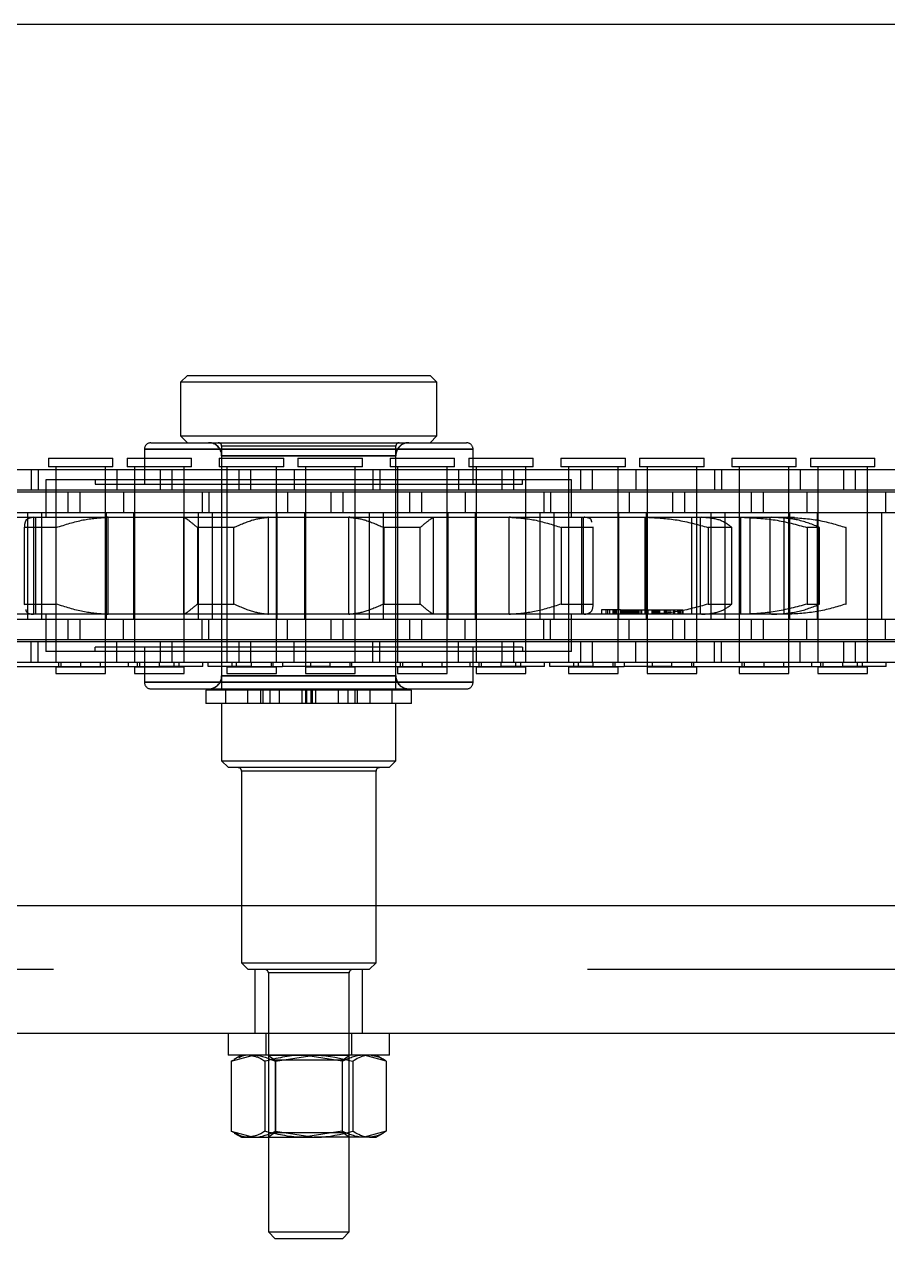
# Model space of a CAD drawing. Header units: metres. Extents: x 0 to 21025, y 0 to 14850.
# Drawn here: x 3965.2 to 4029.4, y 9031.4 to 9121.6 of the extents above; entities that cross this region are included whole.
import ezdxf

# ---------------------------------------------------------------- set-up
doc = ezdxf.new("R2010")
doc.units = ezdxf.units.M
doc.header["$LTSCALE"] = 25
doc.linetypes.add('HIDDEN2', pattern=[4.7625, 3.175, -1.5875])
doc.layers.add('SL4', color=4, linetype='Continuous')
doc.layers.add('ST1', color=7, linetype='HIDDEN2')

msp = doc.modelspace()

# ---------------------------------------------------------------- linework, layer by layer
at = {"layer": 'SL4'}
for p, q in [((2880.564, 9121.619), (4205.539, 9121.619)), ((2880.564, 9056.144), (4205.539, 9056.144)), ((4205.539, 9046.619), (2880.564, 9046.619)), ((3980.382, 9046.619), (3980.382, 9045.019)), ((3992.382, 9045.019), (3992.382, 9046.619)), ((3991.799, 9045.019), (3980.382, 9045.019)), ((3980.626, 9044.572), (3982.263, 9045.019)), ((3980.864, 9044.68), (3980.626, 9044.572)), ((3980.626, 9044.572), (3980.626, 9039.365)), ((3981.382, 9045.019), (3980.844, 9044.708)), ((3983.899, 9044.572), (3986.777, 9045.019)), ((3983.899, 9044.572), (3983.899, 9039.365)), ((3989.655, 9044.572), (3989.655, 9039.365)), ((3991.92, 9044.708), (3991.382, 9045.019)), ((3992.382, 9045.019), (3991.799, 9045.019)), ((3992.137, 9044.572), (3992.137, 9039.365)), ((3980.626, 9039.365), (3982.263, 9038.919)), ((3980.864, 9039.257), (3980.626, 9039.365)), ((3980.844, 9039.229), (3981.382, 9038.919)), ((3981.382, 9038.919), (3982.263, 9038.919)), ((3982.263, 9038.919), (3986.777, 9038.919)), ((3983.382, 9038.919), (3983.382, 9031.884)), ((3983.899, 9039.365), (3986.777, 9038.919)), ((3990.896, 9038.919), (3986.777, 9038.919)), ((3989.382, 9031.884), (3989.382, 9038.919)), ((3990.896, 9038.919), (3991.382, 9038.919)), ((3991.382, 9038.919), (3991.92, 9039.229)), ((3983.382, 9031.884), (3983.882, 9031.384)), ((3983.382, 9031.884), (3989.382, 9031.884)), ((3988.882, 9031.384), (3989.382, 9031.884)), ((3988.882, 9031.384), (3983.882, 9031.384))]:
    msp.add_line(p, q, dxfattribs=at)
for points, knots in [([(3982.263, 9045.019), (3982.302, 9045.018), (3982.854, 9045.012), (3983.396, 9044.784), (3983.899, 9044.572)], [0, 0, 0, 0, 0.070201, 1, 1, 1, 1]), ([(3986.777, 9045.019), (3986.845, 9045.018), (3987.817, 9045.012), (3988.769, 9044.784), (3989.655, 9044.572)], [0, 0, 0, 0, 0.070201, 1, 1, 1, 1]), ([(3990.896, 9045.019), (3990.783, 9045.012), (3990.363, 9044.987), (3989.954, 9044.747), (3989.655, 9044.572)], [0, 0, 0, 0, 0.268634, 1, 1, 1, 1]), ([(3992.137, 9044.572), (3992.033, 9044.639), (3991.628, 9044.901), (3991.208, 9044.969), (3990.896, 9045.019)], [0, 0, 0, 0, 0.257551, 1, 1, 1, 1]), ([(3982.263, 9038.919), (3982.302, 9038.919), (3982.854, 9038.925), (3983.396, 9039.153), (3983.899, 9039.365)], [0, 0, 0, 0, 0.070201, 1, 1, 1, 1]), ([(3986.777, 9038.919), (3986.845, 9038.919), (3987.817, 9038.925), (3988.769, 9039.153), (3989.655, 9039.365)], [0, 0, 0, 0, 0.0702006, 1, 1, 1, 1]), ([(3990.896, 9038.919), (3990.783, 9038.925), (3990.363, 9038.95), (3989.954, 9039.19), (3989.655, 9039.365)], [0, 0, 0, 0, 0.268634, 1, 1, 1, 1]), ([(3992.137, 9039.365), (3992.033, 9039.298), (3991.628, 9039.036), (3991.208, 9038.969), (3990.896, 9038.919)], [0, 0, 0, 0, 0.257551, 1, 1, 1, 1])]:
    msp.add_open_spline(points, degree=3, knots=knots, dxfattribs=at)
at = {"layer": 'ST1'}
for p, q in [((3977.357, 9095.529), (3976.857, 9095.029)), ((3995.907, 9095.029), (3976.857, 9095.029)), ((3976.857, 9095.029), (3976.857, 9091.029)), ((3977.357, 9095.529), (3995.407, 9095.529)), ((3995.907, 9095.029), (3995.407, 9095.529)), ((3995.907, 9091.029), (3995.907, 9095.029)), ((3974.655, 9090.529), (3998.108, 9090.529)), ((3976.857, 9091.029), (3995.907, 9091.029)), ((3976.857, 9091.029), (3977.357, 9090.529)), ((3992.857, 9090.279), (3979.907, 9090.279)), ((3979.907, 9090.279), (3979.907, 9072.239)), ((3992.857, 9072.239), (3992.857, 9090.279)), ((3995.407, 9090.529), (3995.907, 9091.029)), ((3967.031, 9089.384), (3971.828, 9089.384)), ((3967.031, 9089.384), (3967.031, 9088.725)), ((3971.828, 9088.725), (3971.828, 9089.384)), ((3972.879, 9089.384), (3977.676, 9089.384)), ((3972.879, 9089.384), (3972.879, 9088.725)), ((3974.167, 9090.04), (3998.597, 9090.04)), ((3974.167, 9090.04), (3974.167, 9087.44)), ((3998.597, 9090.04), (3974.167, 9090.04)), ((3977.676, 9088.725), (3977.676, 9089.384)), ((3979.731, 9089.384), (3984.528, 9089.384)), ((3979.731, 9089.384), (3979.731, 9088.725)), ((3979.907, 9089.551), (3979.907, 9073.216)), ((3992.832, 9089.551), (3979.931, 9089.551)), ((3979.931, 9073.216), (3979.931, 9089.551)), ((3979.931, 9089.551), (3992.832, 9089.551)), ((3984.528, 9088.725), (3984.528, 9089.384)), ((3985.579, 9089.384), (3990.376, 9089.384)), ((3985.579, 9089.384), (3985.579, 9088.725)), ((3990.376, 9088.725), (3990.376, 9089.384)), ((3992.431, 9089.384), (3997.228, 9089.384)), ((3992.431, 9089.384), (3992.431, 9088.725)), ((3992.832, 9089.551), (3992.832, 9073.216)), ((3992.857, 9073.216), (3992.857, 9089.551)), ((3997.228, 9088.725), (3997.228, 9089.384)), ((3998.279, 9089.384), (4003.076, 9089.384)), ((3998.279, 9089.384), (3998.279, 9088.725)), ((3998.597, 9087.44), (3998.597, 9090.04)), ((4003.076, 9088.725), (4003.076, 9089.384)), ((4005.131, 9089.384), (4009.928, 9089.384)), ((4005.131, 9089.384), (4005.131, 9088.725)), ((4009.928, 9088.725), (4009.928, 9089.384)), ((4010.979, 9089.384), (4015.776, 9089.384)), ((4010.979, 9089.384), (4010.979, 9088.725)), ((4015.776, 9088.725), (4015.776, 9089.384)), ((4017.831, 9089.384), (4022.628, 9089.384)), ((4017.831, 9089.384), (4017.831, 9088.725)), ((4022.628, 9088.725), (4022.628, 9089.384)), ((4023.679, 9089.384), (4028.476, 9089.384)), ((4023.679, 9089.384), (4023.679, 9088.725)), ((4028.476, 9088.725), (4028.476, 9089.384)), ((3956.658, 9088.541), (3965.753, 9088.541)), ((3965.753, 9088.541), (3965.753, 9087.021)), ((3965.753, 9088.541), (3972.103, 9088.541)), ((3966.255, 9088.541), (3966.255, 9087.021)), ((3971.828, 9088.725), (3967.031, 9088.725)), ((3967.585, 9088.725), (3967.585, 9074.227)), ((3967.585, 9088.541), (3967.585, 9087.021)), ((3971.275, 9074.227), (3971.275, 9088.725)), ((3971.275, 9087.021), (3971.275, 9088.541)), ((3972.103, 9088.541), (3972.103, 9087.021)), ((3972.103, 9088.541), (3981.198, 9088.541)), ((3977.676, 9088.725), (3972.879, 9088.725)), ((3973.433, 9088.725), (3973.433, 9074.227)), ((3973.433, 9088.541), (3973.433, 9087.021)), ((3975.35, 9087.021), (3975.35, 9088.541)), ((3976.21, 9088.541), (3976.21, 9087.021)), ((3977.123, 9074.227), (3977.123, 9088.725)), ((3977.123, 9087.021), (3977.123, 9088.541)), ((3984.528, 9088.725), (3979.731, 9088.725)), ((3980.285, 9088.725), (3980.285, 9074.227)), ((3980.285, 9088.541), (3980.285, 9087.021)), ((3981.198, 9088.541), (3982.058, 9088.541)), ((3981.198, 9087.021), (3981.198, 9088.541)), ((3982.058, 9088.541), (3991.153, 9088.541)), ((3982.058, 9088.541), (3982.058, 9087.021)), ((3983.975, 9074.227), (3983.975, 9088.725)), ((3983.975, 9087.021), (3983.975, 9088.541)), ((3985.305, 9088.541), (3985.305, 9087.021)), ((3990.376, 9088.725), (3985.579, 9088.725)), ((3986.133, 9088.725), (3986.133, 9074.227)), ((3986.133, 9088.541), (3986.133, 9087.021)), ((3989.823, 9074.227), (3989.823, 9088.725)), ((3989.823, 9087.021), (3989.823, 9088.541)), ((3991.153, 9088.541), (3991.153, 9087.021)), ((3991.153, 9088.541), (3997.503, 9088.541)), ((3991.655, 9088.541), (3991.655, 9087.021)), ((3997.228, 9088.725), (3992.431, 9088.725)), ((3992.985, 9088.725), (3992.985, 9074.227)), ((3992.985, 9088.541), (3992.985, 9087.021)), ((3996.675, 9074.227), (3996.675, 9088.725)), ((3996.675, 9087.021), (3996.675, 9088.541)), ((3997.503, 9088.541), (3997.503, 9087.021)), ((3997.503, 9088.541), (4006.598, 9088.541)), ((4003.076, 9088.725), (3998.279, 9088.725)), ((3998.833, 9088.725), (3998.833, 9074.227)), ((3998.833, 9088.541), (3998.833, 9087.021)), ((4000.75, 9087.021), (4000.75, 9088.541)), ((4001.61, 9088.541), (4001.61, 9087.021)), ((4002.523, 9074.227), (4002.523, 9088.725)), ((4002.523, 9087.021), (4002.523, 9088.541)), ((4009.928, 9088.725), (4005.131, 9088.725)), ((4005.685, 9088.725), (4005.685, 9074.227)), ((4005.685, 9088.541), (4005.685, 9087.021)), ((4006.598, 9088.541), (4007.458, 9088.541)), ((4006.598, 9087.021), (4006.598, 9088.541)), ((4007.458, 9088.541), (4016.553, 9088.541)), ((4007.458, 9088.541), (4007.458, 9087.021)), ((4009.375, 9074.227), (4009.375, 9088.725)), ((4009.375, 9087.021), (4009.375, 9088.541)), ((4010.705, 9088.541), (4010.705, 9087.021)), ((4015.776, 9088.725), (4010.979, 9088.725)), ((4011.533, 9088.725), (4011.533, 9074.227)), ((4011.533, 9088.541), (4011.533, 9087.021)), ((4015.223, 9074.227), (4015.223, 9088.725)), ((4015.223, 9087.021), (4015.223, 9088.541)), ((4016.553, 9088.541), (4016.553, 9087.021)), ((4016.553, 9088.541), (4022.903, 9088.541)), ((4017.055, 9088.541), (4017.055, 9087.021)), ((4022.628, 9088.725), (4017.831, 9088.725)), ((4018.385, 9088.725), (4018.385, 9074.227)), ((4018.385, 9088.541), (4018.385, 9087.021)), ((4022.075, 9074.227), (4022.075, 9088.725)), ((4022.075, 9087.021), (4022.075, 9088.541)), ((4022.903, 9088.541), (4022.903, 9087.021)), ((4022.903, 9088.541), (4031.998, 9088.541)), ((4028.476, 9088.725), (4023.679, 9088.725)), ((4024.233, 9088.725), (4024.233, 9074.227)), ((4024.233, 9088.541), (4024.233, 9087.021)), ((4026.15, 9087.021), (4026.15, 9088.541)), ((4027.01, 9088.541), (4027.01, 9087.021)), ((4027.923, 9074.227), (4027.923, 9088.725)), ((4027.923, 9087.021), (4027.923, 9088.541)), ((3966.838, 9087.759), (3966.838, 9084.989)), ((4005.926, 9087.759), (3966.838, 9087.759)), ((3970.502, 9087.759), (3970.502, 9087.44)), ((4002.261, 9087.44), (4002.261, 9087.759)), ((4005.926, 9084.989), (4005.926, 9087.759)), ((3956.658, 9087.021), (3965.753, 9087.021)), ((3959.403, 9086.869), (3968.498, 9086.869)), ((3965.753, 9087.021), (3972.103, 9087.021)), ((3967.585, 9086.869), (3967.585, 9085.349)), ((3968.498, 9086.869), (3969.358, 9086.869)), ((3968.498, 9085.349), (3968.498, 9086.869)), ((3969.358, 9086.869), (3978.453, 9086.869)), ((3969.358, 9086.869), (3969.358, 9085.349)), ((3970.502, 9087.44), (4002.261, 9087.44)), ((3971.275, 9085.349), (3971.275, 9086.869)), ((3972.103, 9087.021), (3981.198, 9087.021)), ((3972.605, 9086.869), (3972.605, 9085.349)), ((3973.433, 9086.869), (3973.433, 9085.349)), ((3977.123, 9085.349), (3977.123, 9086.869)), ((3978.453, 9086.869), (3978.453, 9085.349)), ((3978.453, 9086.869), (3984.803, 9086.869)), ((3978.955, 9086.869), (3978.955, 9085.349)), ((3980.285, 9086.869), (3980.285, 9085.349)), ((3981.198, 9087.021), (3982.058, 9087.021)), ((3982.058, 9087.021), (3991.153, 9087.021)), ((3983.975, 9085.349), (3983.975, 9086.869)), ((3984.803, 9086.869), (3984.803, 9085.349)), ((3984.803, 9086.869), (3993.898, 9086.869)), ((3986.133, 9086.869), (3986.133, 9085.349)), ((3988.05, 9085.349), (3988.05, 9086.869)), ((3988.91, 9086.869), (3988.91, 9085.349)), ((3989.823, 9085.349), (3989.823, 9086.869)), ((3991.153, 9087.021), (3997.503, 9087.021)), ((3992.985, 9086.869), (3992.985, 9085.349)), ((3993.898, 9086.869), (3994.758, 9086.869)), ((3993.898, 9085.349), (3993.898, 9086.869)), ((3994.758, 9086.869), (4003.853, 9086.869)), ((3994.758, 9086.869), (3994.758, 9085.349)), ((3996.675, 9085.349), (3996.675, 9086.869)), ((3997.503, 9087.021), (4006.598, 9087.021)), ((3998.005, 9086.869), (3998.005, 9085.349)), ((3998.833, 9086.869), (3998.833, 9085.349)), ((4002.523, 9085.349), (4002.523, 9086.869)), ((4003.853, 9086.869), (4003.853, 9085.349)), ((4003.853, 9086.869), (4010.203, 9086.869)), ((4004.355, 9086.869), (4004.355, 9085.349)), ((4005.685, 9086.869), (4005.685, 9085.349)), ((4006.598, 9087.021), (4007.458, 9087.021)), ((4007.458, 9087.021), (4016.553, 9087.021)), ((4009.375, 9085.349), (4009.375, 9086.869)), ((4010.203, 9086.869), (4010.203, 9085.349)), ((4010.203, 9086.869), (4019.298, 9086.869)), ((4011.533, 9086.869), (4011.533, 9085.349)), ((4013.45, 9085.349), (4013.45, 9086.869)), ((4014.31, 9086.869), (4014.31, 9085.349)), ((4015.223, 9085.349), (4015.223, 9086.869)), ((4016.553, 9087.021), (4022.903, 9087.021)), ((4018.385, 9086.869), (4018.385, 9085.349)), ((4019.298, 9086.869), (4020.158, 9086.869)), ((4019.298, 9085.349), (4019.298, 9086.869)), ((4020.158, 9086.869), (4029.253, 9086.869)), ((4020.158, 9086.869), (4020.158, 9085.349)), ((4022.075, 9085.349), (4022.075, 9086.869)), ((4022.903, 9087.021), (4031.998, 9087.021)), ((4023.405, 9086.869), (4023.405, 9085.349)), ((4024.233, 9086.869), (4024.233, 9085.349)), ((4027.923, 9085.349), (4027.923, 9086.869)), ((4029.253, 9086.869), (4029.253, 9085.349)), ((4029.253, 9086.869), (4035.603, 9086.869)), ((3959.403, 9085.349), (3968.498, 9085.349)), ((3961.362, 9084.989), (3965.908, 9084.989)), ((3965.47, 9085.349), (3965.47, 9077.419)), ((3965.908, 9084.989), (3971.389, 9084.989)), ((3965.946, 9077.779), (3965.946, 9084.989)), ((3966.096, 9077.779), (3966.096, 9084.989)), ((3966.538, 9077.419), (3966.538, 9085.349)), ((3967.585, 9085.349), (3967.585, 9077.419)), ((3968.498, 9085.349), (3969.358, 9085.349)), ((3969.358, 9085.349), (3978.453, 9085.349)), ((3971.275, 9077.419), (3971.275, 9085.349)), ((3971.318, 9085.349), (3971.318, 9077.419)), ((3971.389, 9084.989), (3971.477, 9084.989)), ((3971.477, 9084.989), (3971.389, 9084.989)), ((3971.477, 9077.779), (3971.477, 9084.989)), ((3971.477, 9084.989), (3977.1, 9084.989)), ((3973.39, 9077.419), (3973.39, 9085.349)), ((3973.433, 9085.349), (3973.433, 9077.419)), ((3977.1, 9077.779), (3977.1, 9084.989)), ((3977.1, 9084.989), (3977.106, 9084.989)), ((3977.106, 9084.989), (3977.1, 9084.989)), ((3977.106, 9084.989), (3983.34, 9084.989)), ((3977.123, 9077.419), (3977.123, 9085.349)), ((3978.17, 9085.349), (3978.17, 9077.419)), ((3978.453, 9085.349), (3984.803, 9085.349)), ((3979.238, 9077.419), (3979.238, 9085.349)), ((3980.285, 9085.349), (3980.285, 9077.419)), ((3983.34, 9084.989), (3983.39, 9084.989)), ((3983.39, 9084.989), (3983.34, 9084.989)), ((3983.39, 9077.779), (3983.39, 9084.989)), ((3983.39, 9084.989), (3989.373, 9084.989)), ((3983.975, 9077.419), (3983.975, 9085.349)), ((3984.018, 9085.349), (3984.018, 9077.419)), ((3984.803, 9085.349), (3993.898, 9085.349)), ((3986.09, 9077.419), (3986.09, 9085.349)), ((3986.133, 9085.349), (3986.133, 9077.419)), ((3989.373, 9077.779), (3989.373, 9084.989)), ((3989.373, 9084.989), (3989.424, 9084.989)), ((3989.424, 9084.989), (3989.373, 9084.989)), ((3989.424, 9084.989), (3995.657, 9084.989)), ((3989.823, 9077.419), (3989.823, 9085.349)), ((3990.87, 9085.349), (3990.87, 9077.419)), ((3991.938, 9077.419), (3991.938, 9085.349)), ((3992.985, 9085.349), (3992.985, 9077.419)), ((3993.898, 9085.349), (3994.758, 9085.349)), ((3994.758, 9085.349), (4003.853, 9085.349)), ((3995.657, 9084.989), (3995.663, 9084.989)), ((3995.663, 9084.989), (3995.657, 9084.989)), ((3995.663, 9077.779), (3995.663, 9084.989)), ((3995.663, 9084.989), (4001.286, 9084.989)), ((3996.675, 9077.419), (3996.675, 9085.349)), ((3996.718, 9085.349), (3996.718, 9077.419)), ((3998.79, 9077.419), (3998.79, 9085.349)), ((3998.833, 9085.349), (3998.833, 9077.419)), ((4001.286, 9077.779), (4001.286, 9084.989)), ((4001.286, 9084.989), (4001.374, 9084.989)), ((4001.374, 9084.989), (4001.286, 9084.989)), ((4001.374, 9084.989), (4006.856, 9084.989)), ((4002.523, 9077.419), (4002.523, 9085.349)), ((4003.57, 9085.349), (4003.57, 9077.419)), ((4003.853, 9085.349), (4010.203, 9085.349)), ((4004.638, 9077.419), (4004.638, 9085.349)), ((4005.685, 9085.349), (4005.685, 9077.419)), ((4006.667, 9084.989), (4006.667, 9077.779)), ((4006.817, 9077.779), (4006.817, 9084.989)), ((4006.856, 9084.989), (4011.401, 9084.989)), ((4009.375, 9077.419), (4009.375, 9085.349)), ((4009.418, 9085.349), (4009.418, 9077.419)), ((4010.203, 9085.349), (4019.298, 9085.349)), ((4011.401, 9077.779), (4011.401, 9084.989)), ((4011.401, 9084.989), (4011.516, 9084.989)), ((4011.49, 9077.419), (4011.49, 9085.349)), ((4011.516, 9084.989), (4015.585, 9084.989)), ((4011.533, 9085.349), (4011.533, 9077.419)), ((4014.837, 9084.989), (4014.837, 9077.779)), ((4015.223, 9077.419), (4015.223, 9085.349)), ((4015.507, 9077.779), (4015.507, 9084.989)), ((4015.585, 9084.989), (4018.498, 9084.989)), ((4016.27, 9085.349), (4016.27, 9077.419)), ((4017.338, 9077.419), (4017.338, 9085.349)), ((4018.385, 9085.349), (4018.385, 9077.419)), ((4018.498, 9077.779), (4018.498, 9084.989)), ((4018.498, 9084.989), (4018.627, 9084.989)), ((4018.627, 9084.989), (4020.792, 9084.989)), ((4019.184, 9084.989), (4019.184, 9077.779)), ((4019.298, 9085.349), (4020.158, 9085.349)), ((4020.158, 9085.349), (4029.253, 9085.349)), ((4020.683, 9077.779), (4020.683, 9084.989)), ((4020.792, 9084.989), (4021.722, 9084.989)), ((4021.722, 9077.779), (4021.722, 9084.989)), ((4021.722, 9084.989), (4021.848, 9084.989)), ((4021.848, 9084.989), (4021.989, 9084.989)), ((4022.485, 9084.979), (4021.989, 9084.989)), ((4022.075, 9077.419), (4022.075, 9085.349)), ((4022.118, 9085.349), (4022.118, 9077.419)), ((4024.19, 9077.419), (4024.19, 9085.349)), ((4024.233, 9085.349), (4024.233, 9077.419)), ((4027.923, 9077.419), (4027.923, 9085.349)), ((4028.97, 9085.349), (4028.97, 9077.419)), ((4029.253, 9085.349), (4035.603, 9085.349)), ((3967.611, 9084.227), (3965.236, 9084.227)), ((3965.236, 9084.227), (3965.236, 9078.541)), ((3967.611, 9078.541), (3967.611, 9084.227)), ((3980.801, 9084.227), (3978.1, 9084.227)), ((3978.1, 9084.227), (3978.1, 9078.541)), ((3980.801, 9078.541), (3980.801, 9084.227)), ((3991.962, 9084.227), (3991.962, 9078.541)), ((3994.664, 9084.227), (3991.962, 9084.227)), ((3994.664, 9078.541), (3994.664, 9084.227)), ((4005.152, 9084.227), (4005.152, 9078.541)), ((4007.528, 9084.227), (4005.152, 9084.227)), ((4007.528, 9084.227), (4007.513, 9084.284)), ((4007.528, 9078.541), (4007.528, 9084.227)), ((4007.53, 9078.483), (4007.53, 9084.284)), ((4016.078, 9084.227), (4016.078, 9078.541)), ((4017.841, 9084.227), (4016.078, 9084.227)), ((4017.841, 9078.541), (4017.841, 9084.227)), ((4023.422, 9084.227), (4023.422, 9078.541)), ((4024.36, 9084.227), (4023.422, 9084.227)), ((4024.36, 9078.541), (4024.36, 9084.227)), ((4026.298, 9084.227), (4026.298, 9078.541)), ((4026.322, 9084.227), (4026.298, 9084.227)), ((4026.322, 9078.541), (4026.322, 9084.227)), ((3965.908, 9077.779), (3961.362, 9077.779)), ((3965.236, 9078.541), (3967.611, 9078.541)), ((3965.236, 9078.541), (3965.251, 9078.483)), ((3971.389, 9077.779), (3965.908, 9077.779)), ((3966.838, 9077.779), (3966.838, 9075.009)), ((3971.477, 9077.779), (3971.389, 9077.779)), ((3971.389, 9077.779), (3971.477, 9077.779)), ((3977.1, 9077.779), (3971.477, 9077.779)), ((3977.106, 9077.779), (3977.1, 9077.779)), ((3977.1, 9077.779), (3977.106, 9077.779)), ((3983.34, 9077.779), (3977.106, 9077.779)), ((3978.1, 9078.541), (3980.801, 9078.541)), ((3983.39, 9077.779), (3983.34, 9077.779)), ((3983.34, 9077.779), (3983.39, 9077.779)), ((3989.373, 9077.779), (3983.39, 9077.779)), ((3989.424, 9077.779), (3989.373, 9077.779)), ((3989.373, 9077.779), (3989.424, 9077.779)), ((3995.657, 9077.779), (3989.424, 9077.779)), ((3991.962, 9078.541), (3994.664, 9078.541)), ((3995.663, 9077.779), (3995.657, 9077.779)), ((3995.657, 9077.779), (3995.663, 9077.779)), ((4001.286, 9077.779), (3995.663, 9077.779)), ((4001.374, 9077.779), (4001.286, 9077.779)), ((4001.286, 9077.779), (4001.374, 9077.779)), ((4006.856, 9077.779), (4001.374, 9077.779)), ((4005.152, 9078.541), (4007.528, 9078.541)), ((4005.926, 9075.009), (4005.926, 9077.779)), ((4011.401, 9077.779), (4006.856, 9077.779)), ((4008.982, 9078.113), (4008.143, 9078.113)), ((4008.143, 9078.113), (4008.143, 9077.779)), ((4008.478, 9078.113), (4008.478, 9077.779)), ((4008.58, 9078.113), (4008.58, 9077.779)), ((4008.751, 9078.113), (4008.751, 9077.779)), ((4009.135, 9078.113), (4008.982, 9078.113)), ((4008.982, 9078.113), (4008.982, 9077.779)), ((4009.086, 9078.113), (4009.086, 9077.779)), ((4009.549, 9078.113), (4009.135, 9078.113)), ((4009.135, 9078.113), (4009.135, 9077.779)), ((4009.227, 9078.113), (4009.227, 9077.779)), ((4009.549, 9078.113), (4011.979, 9078.113)), ((4009.549, 9078.113), (4009.549, 9077.779)), ((4009.608, 9078.113), (4009.608, 9077.779)), ((4009.609, 9078.113), (4009.609, 9077.779)), ((4009.66, 9078.113), (4009.66, 9077.779)), ((4009.673, 9078.113), (4009.673, 9077.779)), ((4009.674, 9078.113), (4009.674, 9077.779)), ((4009.731, 9078.113), (4009.731, 9077.779)), ((4009.807, 9078.113), (4009.807, 9077.779)), ((4009.816, 9078.113), (4009.816, 9077.779)), ((4009.847, 9078.113), (4009.847, 9077.779)), ((4009.921, 9078.113), (4009.921, 9077.779)), ((4009.924, 9078.113), (4009.924, 9077.779)), ((4009.932, 9078.113), (4009.932, 9077.779)), ((4009.945, 9078.113), (4009.945, 9077.779)), ((4010.038, 9078.113), (4010.038, 9077.779)), ((4010.058, 9078.113), (4010.058, 9077.779)), ((4010.065, 9078.113), (4010.065, 9077.779)), ((4010.134, 9078.113), (4010.134, 9077.779)), ((4010.227, 9078.113), (4010.227, 9077.779)), ((4010.311, 9078.113), (4010.311, 9077.779)), ((4010.391, 9078.113), (4010.391, 9077.779)), ((4010.439, 9078.113), (4010.439, 9077.779)), ((4010.543, 9078.113), (4010.543, 9077.779)), ((4010.575, 9078.113), (4010.575, 9077.779)), ((4010.578, 9078.113), (4010.578, 9077.779)), ((4010.611, 9078.113), (4010.611, 9077.779)), ((4010.65, 9078.113), (4010.65, 9077.779)), ((4010.684, 9078.113), (4010.684, 9077.779)), ((4010.687, 9078.113), (4010.687, 9077.779)), ((4010.713, 9078.113), (4010.713, 9077.779)), ((4010.717, 9078.113), (4010.717, 9077.779)), ((4010.805, 9078.113), (4010.805, 9077.779)), ((4010.818, 9078.113), (4010.818, 9077.779)), ((4010.835, 9078.113), (4010.835, 9077.779)), ((4010.854, 9078.113), (4010.854, 9077.779)), ((4010.862, 9078.113), (4010.862, 9077.779)), ((4010.995, 9078.113), (4010.995, 9077.779)), ((4011.155, 9077.779), (4011.155, 9078.113)), ((4011.516, 9077.779), (4011.401, 9077.779)), ((4011.489, 9077.779), (4011.489, 9078.113)), ((4015.585, 9077.779), (4011.516, 9077.779)), ((4011.538, 9078.113), (4011.538, 9077.779)), ((4011.599, 9078.113), (4011.599, 9077.779)), ((4011.898, 9078.113), (4011.898, 9077.779)), ((4011.939, 9078.113), (4011.939, 9077.779)), ((4011.96, 9078.113), (4011.96, 9077.779)), ((4011.979, 9078.113), (4012.369, 9078.113)), ((4011.979, 9078.113), (4011.979, 9077.779)), ((4012.088, 9078.113), (4012.088, 9077.779)), ((4012.134, 9078.113), (4012.134, 9077.779)), ((4012.215, 9078.113), (4012.215, 9077.779)), ((4012.269, 9078.113), (4012.269, 9077.779)), ((4012.323, 9078.113), (4012.323, 9077.779)), ((4012.341, 9078.113), (4012.341, 9077.779)), ((4012.362, 9078.113), (4012.362, 9077.779)), ((4012.369, 9078.113), (4012.369, 9077.779)), ((4012.369, 9078.113), (4013.216, 9078.113)), ((4012.441, 9078.113), (4012.441, 9077.779)), ((4012.465, 9078.113), (4012.465, 9077.779)), ((4012.8, 9078.113), (4012.8, 9077.779)), ((4012.826, 9078.113), (4012.826, 9077.779)), ((4012.873, 9078.113), (4012.873, 9077.779)), ((4012.91, 9078.113), (4012.91, 9077.779)), ((4012.958, 9078.113), (4012.958, 9077.779)), ((4013.08, 9078.113), (4013.08, 9077.779)), ((4013.216, 9078.113), (4013.216, 9077.779)), ((4013.216, 9078.113), (4013.499, 9078.113)), ((4013.499, 9078.113), (4013.583, 9078.113)), ((4013.499, 9078.113), (4013.499, 9077.779)), ((4013.583, 9078.113), (4013.583, 9077.779)), ((4013.583, 9078.113), (4013.907, 9078.113)), ((4013.817, 9078.113), (4013.817, 9077.779)), ((4013.907, 9078.113), (4013.943, 9078.113)), ((4013.907, 9078.113), (4013.907, 9077.779)), ((4013.943, 9078.113), (4013.943, 9077.779)), ((4013.943, 9078.113), (4014.151, 9078.113)), ((4013.986, 9078.113), (4013.986, 9077.779)), ((4014.023, 9078.113), (4014.023, 9077.779)), ((4014.141, 9078.113), (4014.141, 9077.779)), ((4014.151, 9078.113), (4014.151, 9077.779)), ((4014.151, 9078.113), (4014.186, 9078.113)), ((4014.171, 9078.113), (4014.171, 9077.779)), ((4014.186, 9078.113), (4014.186, 9077.779)), ((4018.498, 9077.779), (4015.585, 9077.779)), ((4016.078, 9078.541), (4017.841, 9078.541)), ((4018.627, 9077.779), (4018.498, 9077.779)), ((4020.792, 9077.779), (4018.627, 9077.779)), ((4021.722, 9077.779), (4020.792, 9077.779)), ((4021.848, 9077.779), (4021.722, 9077.779)), ((4021.989, 9077.779), (4021.848, 9077.779)), ((4023.422, 9078.541), (4024.36, 9078.541)), ((4026.298, 9078.541), (4026.322, 9078.541)), ((3959.403, 9077.419), (3968.498, 9077.419)), ((3967.585, 9077.419), (3967.585, 9075.899)), ((3968.498, 9077.419), (3969.358, 9077.419)), ((3968.498, 9075.899), (3968.498, 9077.419)), ((3969.358, 9077.419), (3978.453, 9077.419)), ((3969.358, 9077.419), (3969.358, 9075.899)), ((3971.275, 9075.899), (3971.275, 9077.419)), ((3972.605, 9075.899), (3972.605, 9077.419)), ((3973.433, 9077.419), (3973.433, 9075.899)), ((3977.123, 9075.899), (3977.123, 9077.419)), ((3978.453, 9075.899), (3978.453, 9077.419)), ((3978.453, 9077.419), (3984.803, 9077.419)), ((3978.955, 9075.899), (3978.955, 9077.419)), ((3980.285, 9077.419), (3980.285, 9075.899)), ((3983.975, 9075.899), (3983.975, 9077.419)), ((3984.803, 9075.899), (3984.803, 9077.419)), ((3984.803, 9077.419), (3993.898, 9077.419)), ((3986.133, 9077.419), (3986.133, 9075.899)), ((3988.05, 9075.899), (3988.05, 9077.419)), ((3988.91, 9077.419), (3988.91, 9075.899)), ((3989.823, 9075.899), (3989.823, 9077.419)), ((3992.985, 9077.419), (3992.985, 9075.899)), ((3993.898, 9077.419), (3994.758, 9077.419)), ((3993.898, 9075.899), (3993.898, 9077.419)), ((3994.758, 9077.419), (4003.853, 9077.419)), ((3994.758, 9077.419), (3994.758, 9075.899)), ((3996.675, 9075.899), (3996.675, 9077.419)), ((3998.005, 9075.899), (3998.005, 9077.419)), ((3998.833, 9077.419), (3998.833, 9075.899)), ((4002.523, 9075.899), (4002.523, 9077.419)), ((4003.853, 9075.899), (4003.853, 9077.419)), ((4003.853, 9077.419), (4010.203, 9077.419)), ((4004.355, 9075.899), (4004.355, 9077.419)), ((4005.685, 9077.419), (4005.685, 9075.899)), ((4009.375, 9075.899), (4009.375, 9077.419)), ((4010.203, 9075.899), (4010.203, 9077.419)), ((4010.203, 9077.419), (4019.298, 9077.419)), ((4011.533, 9077.419), (4011.533, 9075.899)), ((4013.45, 9075.899), (4013.45, 9077.419)), ((4014.31, 9077.419), (4014.31, 9075.899)), ((4015.223, 9075.899), (4015.223, 9077.419)), ((4018.385, 9077.419), (4018.385, 9075.899)), ((4019.298, 9077.419), (4020.158, 9077.419)), ((4019.298, 9075.899), (4019.298, 9077.419)), ((4020.158, 9077.419), (4029.253, 9077.419)), ((4020.158, 9077.419), (4020.158, 9075.899)), ((4022.075, 9075.899), (4022.075, 9077.419)), ((4023.405, 9075.899), (4023.405, 9077.419)), ((4024.233, 9077.419), (4024.233, 9075.899)), ((4027.923, 9075.899), (4027.923, 9077.419)), ((4029.253, 9075.899), (4029.253, 9077.419)), ((4029.253, 9077.419), (4035.603, 9077.419)), ((3959.403, 9075.899), (3968.498, 9075.899)), ((3968.498, 9075.899), (3969.358, 9075.899)), ((3969.358, 9075.899), (3978.453, 9075.899)), ((3978.453, 9075.899), (3984.803, 9075.899)), ((3984.803, 9075.899), (3993.898, 9075.899)), ((3993.898, 9075.899), (3994.758, 9075.899)), ((3994.758, 9075.899), (4003.853, 9075.899)), ((4003.853, 9075.899), (4010.203, 9075.899)), ((4010.203, 9075.899), (4019.298, 9075.899)), ((4019.298, 9075.899), (4020.158, 9075.899)), ((4020.158, 9075.899), (4029.253, 9075.899)), ((4029.253, 9075.899), (4035.603, 9075.899)), ((3956.658, 9075.747), (3965.753, 9075.747)), ((3965.753, 9074.227), (3965.753, 9075.747)), ((3965.753, 9075.747), (3972.103, 9075.747)), ((3966.255, 9074.227), (3966.255, 9075.747)), ((4005.926, 9075.009), (3966.838, 9075.009)), ((3967.585, 9075.747), (3967.585, 9074.227)), ((4002.261, 9075.327), (3970.502, 9075.327)), ((3970.502, 9075.009), (3970.502, 9075.327)), ((3971.275, 9073.894), (3971.275, 9075.747)), ((3972.103, 9074.227), (3972.103, 9075.747)), ((3972.103, 9075.747), (3981.198, 9075.747)), ((3973.433, 9075.747), (3973.433, 9074.227)), ((3974.167, 9075.327), (3974.167, 9072.727)), ((3975.35, 9074.227), (3975.35, 9075.747)), ((3976.21, 9075.747), (3976.21, 9074.227)), ((3977.123, 9074.227), (3977.123, 9075.747)), ((3980.285, 9075.747), (3980.285, 9074.227)), ((3981.198, 9075.747), (3982.058, 9075.747)), ((3981.198, 9074.227), (3981.198, 9075.747)), ((3982.058, 9075.747), (3991.153, 9075.747)), ((3982.058, 9075.747), (3982.058, 9074.227)), ((3983.975, 9074.227), (3983.975, 9075.747)), ((3985.305, 9074.227), (3985.305, 9075.747)), ((3986.133, 9075.747), (3986.133, 9073.894)), ((3989.823, 9074.227), (3989.823, 9075.747)), ((3991.153, 9074.227), (3991.153, 9075.747)), ((3991.153, 9075.747), (3997.503, 9075.747)), ((3991.655, 9074.227), (3991.655, 9075.747)), ((3992.985, 9075.747), (3992.985, 9074.227)), ((3996.675, 9073.894), (3996.675, 9075.747)), ((3997.503, 9074.227), (3997.503, 9075.747)), ((3997.503, 9075.747), (4006.598, 9075.747)), ((3998.597, 9072.727), (3998.597, 9075.327)), ((3998.833, 9075.747), (3998.833, 9074.227)), ((4000.75, 9074.227), (4000.75, 9075.747)), ((4001.61, 9075.747), (4001.61, 9074.227)), ((4002.261, 9075.327), (4002.261, 9075.009)), ((4002.523, 9074.227), (4002.523, 9075.747)), ((4005.685, 9075.747), (4005.685, 9074.227)), ((4006.598, 9075.747), (4007.458, 9075.747)), ((4006.598, 9074.227), (4006.598, 9075.747)), ((4007.458, 9075.747), (4016.553, 9075.747)), ((4007.458, 9075.747), (4007.458, 9074.227)), ((4009.375, 9074.227), (4009.375, 9075.747)), ((4010.705, 9074.227), (4010.705, 9075.747)), ((4011.533, 9075.747), (4011.533, 9073.894)), ((4015.223, 9074.227), (4015.223, 9075.747)), ((4016.553, 9074.227), (4016.553, 9075.747)), ((4016.553, 9075.747), (4022.903, 9075.747)), ((4017.055, 9074.227), (4017.055, 9075.747)), ((4018.385, 9075.747), (4018.385, 9074.227)), ((4022.075, 9073.894), (4022.075, 9075.747)), ((4022.903, 9074.227), (4022.903, 9075.747)), ((4022.903, 9075.747), (4031.998, 9075.747)), ((4024.233, 9075.747), (4024.233, 9074.227)), ((4026.15, 9074.227), (4026.15, 9075.747)), ((4027.01, 9075.747), (4027.01, 9074.227)), ((4027.923, 9074.227), (4027.923, 9075.747)), ((3956.658, 9074.227), (3965.753, 9074.227)), ((3965.753, 9074.227), (3972.103, 9074.227)), ((3967.811, 9073.894), (3967.811, 9074.227)), ((3967.954, 9074.227), (3967.954, 9073.858)), ((3969.43, 9073.894), (3969.43, 9074.227)), ((3970.906, 9073.858), (3970.906, 9074.227)), ((3972.103, 9074.227), (3981.198, 9074.227)), ((3972.982, 9073.894), (3972.982, 9074.227)), ((3973.659, 9073.894), (3973.659, 9074.227)), ((3973.802, 9074.227), (3973.802, 9073.858)), ((3975.278, 9073.894), (3975.278, 9074.227)), ((3976.385, 9073.894), (3976.385, 9074.227)), ((3976.754, 9073.858), (3976.754, 9074.227)), ((3978.509, 9073.894), (3978.509, 9074.227)), ((3978.899, 9073.894), (3978.899, 9074.227)), ((3980.654, 9074.227), (3980.654, 9073.858)), ((3981.023, 9073.894), (3981.023, 9074.227)), ((3981.198, 9074.227), (3982.058, 9074.227)), ((3982.058, 9074.227), (3991.153, 9074.227)), ((3982.13, 9073.894), (3982.13, 9074.227)), ((3983.606, 9073.858), (3983.606, 9074.227)), ((3983.749, 9073.894), (3983.749, 9074.227)), ((3984.426, 9074.227), (3984.426, 9073.894)), ((3986.502, 9074.227), (3986.502, 9073.858)), ((3987.978, 9073.894), (3987.978, 9074.227)), ((3989.454, 9073.858), (3989.454, 9074.227)), ((3989.597, 9073.894), (3989.597, 9074.227)), ((3991.153, 9074.227), (3997.503, 9074.227)), ((3993.211, 9073.894), (3993.211, 9074.227)), ((3993.354, 9074.227), (3993.354, 9073.858)), ((3994.83, 9073.894), (3994.83, 9074.227)), ((3996.306, 9073.858), (3996.306, 9074.227)), ((3997.503, 9074.227), (4006.598, 9074.227)), ((3998.382, 9073.894), (3998.382, 9074.227)), ((3999.059, 9073.894), (3999.059, 9074.227)), ((3999.202, 9074.227), (3999.202, 9073.858)), ((4000.678, 9073.894), (4000.678, 9074.227)), ((4001.785, 9073.894), (4001.785, 9074.227)), ((4002.154, 9073.858), (4002.154, 9074.227)), ((4003.909, 9073.894), (4003.909, 9074.227)), ((4004.299, 9073.894), (4004.299, 9074.227)), ((4006.054, 9074.227), (4006.054, 9073.858)), ((4006.423, 9073.894), (4006.423, 9074.227)), ((4006.598, 9074.227), (4007.458, 9074.227)), ((4007.458, 9074.227), (4016.553, 9074.227)), ((4007.53, 9073.894), (4007.53, 9074.227)), ((4009.006, 9073.858), (4009.006, 9074.227)), ((4009.149, 9073.894), (4009.149, 9074.227)), ((4009.826, 9074.227), (4009.826, 9073.894)), ((4011.902, 9074.227), (4011.902, 9073.858)), ((4013.378, 9073.894), (4013.378, 9074.227)), ((4014.854, 9073.858), (4014.854, 9074.227)), ((4014.997, 9073.894), (4014.997, 9074.227)), ((4016.553, 9074.227), (4022.903, 9074.227)), ((4018.611, 9073.894), (4018.611, 9074.227)), ((4018.754, 9074.227), (4018.754, 9073.858)), ((4020.23, 9073.894), (4020.23, 9074.227)), ((4021.706, 9073.858), (4021.706, 9074.227)), ((4022.903, 9074.227), (4031.998, 9074.227)), ((4023.782, 9073.894), (4023.782, 9074.227)), ((4024.459, 9073.894), (4024.459, 9074.227)), ((4024.602, 9074.227), (4024.602, 9073.858)), ((4026.078, 9073.894), (4026.078, 9074.227)), ((4027.185, 9073.894), (4027.185, 9074.227)), ((4027.554, 9073.858), (4027.554, 9074.227)), ((4029.309, 9073.894), (4029.309, 9074.227)), ((3962.578, 9073.894), (3975.278, 9073.894)), ((3971.275, 9073.858), (3967.585, 9073.858)), ((3967.585, 9073.858), (3967.585, 9073.384)), ((3967.585, 9073.384), (3971.275, 9073.384)), ((3971.275, 9073.384), (3971.275, 9073.858)), ((3977.123, 9073.858), (3973.433, 9073.858)), ((3973.433, 9073.858), (3973.433, 9073.384)), ((3973.433, 9073.384), (3977.123, 9073.384)), ((3978.509, 9073.894), (3975.278, 9073.894)), ((3977.123, 9073.384), (3977.123, 9073.858)), ((3982.13, 9073.894), (3978.899, 9073.894)), ((3992.832, 9073.216), (3979.931, 9073.216)), ((3979.931, 9073.216), (3992.832, 9073.216)), ((3983.975, 9073.858), (3980.285, 9073.858)), ((3980.285, 9073.858), (3980.285, 9073.384)), ((3980.285, 9073.384), (3983.975, 9073.384)), ((3982.13, 9073.894), (3984.426, 9073.894)), ((3983.975, 9073.384), (3983.975, 9073.858)), ((3987.978, 9073.894), (3984.426, 9073.894)), ((3989.823, 9073.858), (3986.133, 9073.858)), ((3986.133, 9073.858), (3986.133, 9073.384)), ((3986.133, 9073.384), (3989.823, 9073.384)), ((3987.978, 9073.894), (4000.678, 9073.894)), ((3989.823, 9073.384), (3989.823, 9073.858)), ((3996.675, 9073.858), (3992.985, 9073.858)), ((3992.985, 9073.858), (3992.985, 9073.384)), ((3992.985, 9073.384), (3996.675, 9073.384)), ((3996.675, 9073.384), (3996.675, 9073.858)), ((4002.523, 9073.858), (3998.833, 9073.858)), ((3998.833, 9073.858), (3998.833, 9073.384)), ((3998.833, 9073.384), (4002.523, 9073.384)), ((4003.909, 9073.894), (4000.678, 9073.894)), ((4002.523, 9073.384), (4002.523, 9073.858)), ((4007.53, 9073.894), (4004.299, 9073.894)), ((4009.375, 9073.858), (4005.685, 9073.858)), ((4005.685, 9073.858), (4005.685, 9073.384)), ((4005.685, 9073.384), (4009.375, 9073.384)), ((4007.53, 9073.894), (4009.826, 9073.894)), ((4009.375, 9073.384), (4009.375, 9073.858)), ((4013.378, 9073.894), (4009.826, 9073.894)), ((4015.223, 9073.858), (4011.533, 9073.858)), ((4011.533, 9073.858), (4011.533, 9073.384)), ((4011.533, 9073.384), (4015.223, 9073.384)), ((4013.378, 9073.894), (4026.078, 9073.894)), ((4015.223, 9073.384), (4015.223, 9073.858)), ((4022.075, 9073.858), (4018.385, 9073.858)), ((4018.385, 9073.858), (4018.385, 9073.384)), ((4018.385, 9073.384), (4022.075, 9073.384)), ((4022.075, 9073.384), (4022.075, 9073.858)), ((4027.923, 9073.858), (4024.233, 9073.858)), ((4024.233, 9073.858), (4024.233, 9073.384)), ((4024.233, 9073.384), (4027.923, 9073.384)), ((4029.309, 9073.894), (4026.078, 9073.894)), ((4027.923, 9073.384), (4027.923, 9073.858)), ((3974.167, 9072.727), (3998.597, 9072.727)), ((3998.597, 9072.727), (3974.167, 9072.727)), ((3974.655, 9072.239), (3998.108, 9072.239)), ((3980.182, 9072.239), (3980.182, 9071.139)), ((3992.582, 9071.139), (3992.582, 9072.239)), ((3994.025, 9072.139), (3978.738, 9072.139)), ((3978.738, 9072.139), (3978.738, 9071.139)), ((3980.182, 9072.139), (3980.182, 9071.139)), ((3981.834, 9072.139), (3981.834, 9071.139)), ((3982.785, 9072.139), (3982.785, 9071.139)), ((3982.961, 9072.139), (3982.961, 9071.139)), ((3983.477, 9072.139), (3983.477, 9071.139)), ((3984.182, 9072.139), (3984.182, 9071.139)), ((3985.882, 9071.139), (3985.882, 9072.139)), ((3986.132, 9072.139), (3986.132, 9071.139)), ((3986.22, 9072.139), (3986.22, 9071.139)), ((3986.543, 9072.139), (3986.543, 9071.139)), ((3986.632, 9072.139), (3986.632, 9071.139)), ((3986.882, 9072.139), (3986.882, 9071.139)), ((3988.582, 9071.139), (3988.582, 9072.139)), ((3989.286, 9072.139), (3989.286, 9071.139)), ((3989.803, 9072.139), (3989.803, 9071.139)), ((3989.978, 9072.139), (3989.978, 9071.139)), ((3990.929, 9072.139), (3990.929, 9071.139)), ((3992.582, 9071.139), (3992.582, 9072.139)), ((3994.025, 9071.139), (3994.025, 9072.139)), ((3994.025, 9071.139), (3978.738, 9071.139)), ((3979.907, 9071.139), (3979.907, 9066.884)), ((3992.857, 9066.884), (3992.857, 9071.139)), ((3979.907, 9066.884), (3992.857, 9066.884)), ((3979.907, 9066.884), (3980.407, 9066.384)), ((3992.357, 9066.384), (3992.857, 9066.884)), ((3992.357, 9066.384), (3980.407, 9066.384)), ((3981.382, 9066.134), (3981.382, 9051.884)), ((3991.382, 9066.134), (3981.428, 9066.134)), ((3991.382, 9051.884), (3991.382, 9066.134)), ((2880.564, 9056.144), (4205.539, 9056.144)), ((3981.382, 9051.884), (3991.382, 9051.884)), ((3981.382, 9051.884), (3981.882, 9051.384)), ((3990.882, 9051.384), (3991.382, 9051.884)), ((4205.539, 9051.381), (2880.564, 9051.381)), ((3990.882, 9051.384), (3981.882, 9051.384)), ((3982.382, 9051.381), (3982.382, 9046.619)), ((3989.382, 9051.134), (3983.382, 9051.134)), ((3983.382, 9051.134), (3983.382, 9038.919)), ((3989.382, 9038.919), (3989.382, 9051.134)), ((3990.382, 9046.619), (3990.382, 9051.381)), ((3983.182, 9046.619), (3983.182, 9045.019)), ((3989.582, 9045.019), (3989.582, 9046.619)), ((3983.109, 9044.572), (3983.109, 9039.365)), ((3983.382, 9045.019), (3983.382, 9044.993)), ((3989.09, 9044.993), (3983.382, 9044.993)), ((3983.382, 9044.993), (3983.882, 9044.643)), ((3988.882, 9044.643), (3983.882, 9044.643)), ((3983.882, 9044.643), (3983.882, 9039.269)), ((3988.864, 9044.572), (3985.986, 9045.019)), ((3988.864, 9044.572), (3988.864, 9039.365)), ((3988.882, 9044.643), (3989.382, 9044.993)), ((3988.882, 9039.269), (3988.882, 9044.643)), ((3989.382, 9044.993), (3989.09, 9044.993)), ((3989.382, 9044.993), (3989.382, 9045.019)), ((3992.137, 9044.572), (3990.501, 9045.019)), ((3983.882, 9039.269), (3983.382, 9038.919)), ((3983.882, 9039.269), (3988.639, 9039.269)), ((3988.864, 9039.365), (3985.986, 9038.919)), ((3988.639, 9039.269), (3988.882, 9039.269)), ((3989.382, 9038.919), (3988.882, 9039.269)), ((3992.137, 9039.365), (3990.501, 9038.919))]:
    msp.add_line(p, q, dxfattribs=at)
for centre, radius, start, end in [((3974.655, 9090.04), 0.489, 90, 180), ((3978.929, 9089.551), 0.977, 0, 90), ((3978.956, 9089.553), 0.975, 359.89099, 89.89057), ((3979.657, 9090.279), 0.25, 0, 90), ((3993.807, 9089.553), 0.975, 90.10943, 180.10901), ((3993.107, 9090.279), 0.25, 90, 180), ((3993.834, 9089.551), 0.977, 90, 180), ((3998.108, 9090.04), 0.489, 0, 90), ((3978.929, 9073.216), 0.977, 270, 0), ((3978.956, 9073.214), 0.975, 270.10943, 0.10901), ((3993.807, 9073.214), 0.975, 179.89099, 269.89057), ((3993.834, 9073.216), 0.977, 180, 270), ((3974.655, 9072.727), 0.489, 180, 270), ((3998.108, 9072.727), 0.489, 270, 0), ((3981.132, 9066.134), 0.25, 0, 90), ((3991.632, 9066.134), 0.25, 90, 180), ((3983.132, 9051.134), 0.25, 0, 90), ((3989.632, 9051.134), 0.25, 90, 180)]:
    msp.add_arc(centre, radius, start, end, dxfattribs=at)
for points, knots in [([(3965.908, 9084.989), (3965.701, 9084.951), (3965.286, 9084.875), (3965.253, 9084.443), (3965.236, 9084.227)], [0, 0, 0, 0, 0.499427, 1, 1, 1, 1]), ([(3967.611, 9084.227), (3968.288, 9084.443), (3969.641, 9084.875), (3970.807, 9084.951), (3971.389, 9084.989)], [0, 0, 0, 0, 0.500514, 1, 1, 1, 1]), ([(3977.106, 9084.989), (3977.182, 9084.951), (3977.335, 9084.876), (3977.844, 9084.443), (3978.1, 9084.227)], [0, 0, 0, 0, 0.499098, 1, 1, 1, 1]), ([(3980.801, 9084.227), (3981.297, 9084.443), (3982.287, 9084.875), (3982.989, 9084.951), (3983.34, 9084.989)], [0, 0, 0, 0, 0.500261, 1, 1, 1, 1]), ([(3989.424, 9084.989), (3989.774, 9084.951), (3990.476, 9084.875), (3991.466, 9084.443), (3991.962, 9084.227)], [0, 0, 0, 0, 0.499419, 1, 1, 1, 1]), ([(3994.664, 9084.227), (3994.918, 9084.443), (3995.428, 9084.875), (3995.581, 9084.951), (3995.657, 9084.989)], [0, 0, 0, 0, 0.500133, 1, 1, 1, 1]), ([(4001.374, 9084.989), (4001.956, 9084.951), (4003.122, 9084.875), (4004.475, 9084.443), (4005.152, 9084.227)], [0, 0, 0, 0, 0.499479, 1, 1, 1, 1]), ([(4007.424, 9084.623), (4007.414, 9084.681), (4007.37, 9084.94), (4007.08, 9084.967), (4006.856, 9084.989)], [0, 0, 0, 0, 0.226088, 1, 1, 1, 1]), ([(4011.516, 9084.989), (4012.26, 9084.951), (4013.749, 9084.875), (4015.301, 9084.443), (4016.078, 9084.227)], [0, 0, 0, 0, 0.499464, 1, 1, 1, 1]), ([(4017.841, 9084.227), (4017.554, 9084.443), (4016.982, 9084.875), (4016.05, 9084.951), (4015.585, 9084.989)], [0, 0, 0, 0, 0.500513, 1, 1, 1, 1]), ([(4018.627, 9084.989), (4019.442, 9084.951), (4021.075, 9084.876), (4022.639, 9084.443), (4023.422, 9084.227)], [0, 0, 0, 0, 0.499124, 1, 1, 1, 1]), ([(4024.36, 9084.227), (4023.838, 9084.443), (4022.795, 9084.875), (4021.459, 9084.951), (4020.792, 9084.989)], [0, 0, 0, 0, 0.500534, 1, 1, 1, 1]), ([(4021.848, 9084.989), (4022.637, 9084.951), (4024.217, 9084.876), (4025.603, 9084.443), (4026.298, 9084.227)], [0, 0, 0, 0, 0.499098, 1, 1, 1, 1]), ([(3965.339, 9078.144), (3965.349, 9078.086), (3965.393, 9077.828), (3965.683, 9077.8), (3965.908, 9077.779)], [0, 0, 0, 0, 0.226088, 1, 1, 1, 1]), ([(3971.389, 9077.779), (3970.807, 9077.816), (3969.641, 9077.892), (3968.288, 9078.324), (3967.611, 9078.541)], [0, 0, 0, 0, 0.499479, 1, 1, 1, 1]), ([(3978.1, 9078.541), (3977.845, 9078.324), (3977.336, 9077.892), (3977.183, 9077.816), (3977.106, 9077.779)], [0, 0, 0, 0, 0.500133, 1, 1, 1, 1]), ([(3983.34, 9077.779), (3982.989, 9077.816), (3982.288, 9077.892), (3981.297, 9078.324), (3980.801, 9078.541)], [0, 0, 0, 0, 0.499419, 1, 1, 1, 1]), ([(3991.962, 9078.541), (3991.467, 9078.324), (3990.476, 9077.892), (3989.774, 9077.816), (3989.424, 9077.779)], [0, 0, 0, 0, 0.500261, 1, 1, 1, 1]), ([(3995.657, 9077.779), (3995.581, 9077.816), (3995.428, 9077.892), (3994.919, 9078.324), (3994.664, 9078.541)], [0, 0, 0, 0, 0.499098, 1, 1, 1, 1]), ([(4005.152, 9078.541), (4004.475, 9078.324), (4003.122, 9077.892), (4001.956, 9077.816), (4001.374, 9077.779)], [0, 0, 0, 0, 0.500514, 1, 1, 1, 1]), ([(4006.856, 9077.779), (4007.063, 9077.816), (4007.477, 9077.892), (4007.511, 9078.324), (4007.528, 9078.541)], [0, 0, 0, 0, 0.499427, 1, 1, 1, 1]), ([(4016.078, 9078.541), (4015.301, 9078.324), (4013.749, 9077.892), (4012.26, 9077.816), (4011.516, 9077.779)], [0, 0, 0, 0, 0.500529, 1, 1, 1, 1]), ([(4015.585, 9077.779), (4016.05, 9077.816), (4016.982, 9077.892), (4017.554, 9078.324), (4017.841, 9078.541)], [0, 0, 0, 0, 0.49948, 1, 1, 1, 1]), ([(4023.422, 9078.541), (4022.64, 9078.324), (4021.076, 9077.892), (4019.443, 9077.816), (4018.627, 9077.779)], [0, 0, 0, 0, 0.500152, 1, 1, 1, 1]), ([(4020.792, 9077.779), (4021.459, 9077.816), (4022.795, 9077.892), (4023.838, 9078.324), (4024.36, 9078.541)], [0, 0, 0, 0, 0.499459, 1, 1, 1, 1]), ([(4026.298, 9078.541), (4025.605, 9078.324), (4024.218, 9077.892), (4022.638, 9077.816), (4021.848, 9077.779)], [0, 0, 0, 0, 0.500133, 1, 1, 1, 1]), ([(3981.867, 9045.019), (3981.754, 9045.016), (3981.523, 9045.011), (3981.297, 9044.888), (3981.182, 9044.825)], [0, 0, 0, 0, 0.488501, 1, 1, 1, 1]), ([(3983.109, 9044.572), (3983.004, 9044.639), (3982.6, 9044.901), (3982.179, 9044.969), (3981.867, 9045.019)], [0, 0, 0, 0, 0.257551, 1, 1, 1, 1]), ([(3985.986, 9045.019), (3985.918, 9045.018), (3984.946, 9045.012), (3983.994, 9044.784), (3983.109, 9044.572)], [0, 0, 0, 0, 0.070201, 1, 1, 1, 1]), ([(3990.501, 9045.019), (3990.462, 9045.018), (3989.909, 9045.012), (3989.368, 9044.784), (3988.864, 9044.572)], [0, 0, 0, 0, 0.070201, 1, 1, 1, 1]), ([(3981.867, 9038.919), (3981.754, 9038.924), (3981.415, 9038.94), (3981.084, 9039.13), (3980.864, 9039.257)], [0, 0, 0, 0, 0.332546, 1, 1, 1, 1]), ([(3983.109, 9039.365), (3983.004, 9039.298), (3982.6, 9039.036), (3982.179, 9038.969), (3981.867, 9038.919)], [0, 0, 0, 0, 0.257551, 1, 1, 1, 1]), ([(3985.986, 9038.919), (3985.918, 9038.919), (3984.946, 9038.925), (3983.994, 9039.153), (3983.109, 9039.365)], [0, 0, 0, 0, 0.070201, 1, 1, 1, 1]), ([(3990.501, 9038.919), (3990.462, 9038.919), (3989.909, 9038.925), (3989.368, 9039.153), (3988.864, 9039.365)], [0, 0, 0, 0, 0.070201, 1, 1, 1, 1])]:
    msp.add_open_spline(points, degree=3, knots=knots, dxfattribs=at)

doc.saveas('drawing.dxf')
